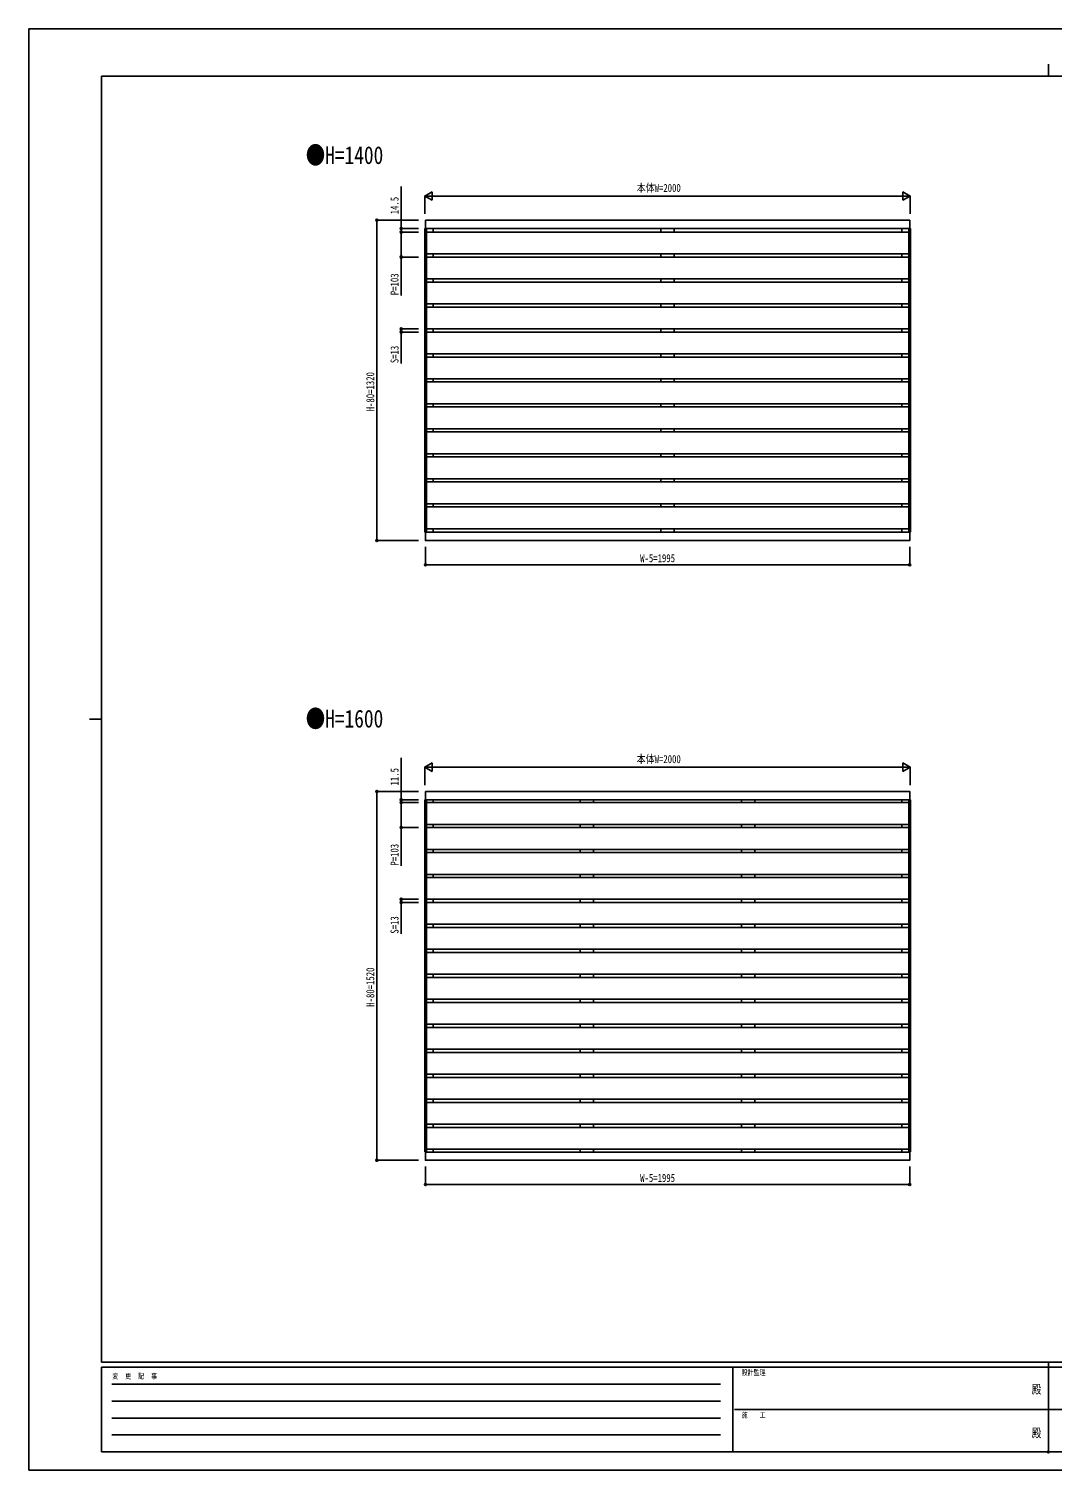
# Model space of a CAD drawing. Units: millimetres, scale not verified. Extents: x -4205 to 4205, y -2970 to 2970.
# Drawn here: x -4205 to 11, y -2970 to 2970 of the extents above; entities that cross this region are included whole.
import ezdxf
from ezdxf.enums import TextEntityAlignment as Align

# ---------------------------------------------------------------- set-up
doc = ezdxf.new("R2010")
doc.units = ezdxf.units.MM
doc.header["$LTSCALE"] = 16
doc.header["$PDMODE"] = 32
doc.header["$PDSIZE"] = 8
for name, color, linetype in [('0-1_USER1', 3, 'Continuous'), ('0-2_YKK_A1', 4, 'Continuous'), ('0-3_YKK_D', 6, 'Continuous'), ('0-4_YKK_ZWAK', 7, 'Continuous')]:
    doc.layers.add(name, color=color, linetype=linetype)
doc.styles.add('ＭＳ ゴシック', font='')
doc.styles.get('ＭＳ ゴシック').set_extended_font_data('MS Gothic')

msp = doc.modelspace()

# ---------------------------------------------------------------- linework, layer by layer
at = {"layer": '0-2_YKK_A1'}
for p, q in [((-2574.15, 2146.54), (-2567.15, 2146.54)), ((-2574.15, 2146.54), (-2574.15, 895.54)), ((-2572.15, 2146.54), (-2572.15, 895.54)), ((-2569.15, 2147.04), (-2569.15, 2146.54)), ((-2539.15, 2132.54), (-2539.15, 2147.04)), ((-1601.15, 2132.54), (-1601.15, 2147.04)), ((-1546.15, 2132.54), (-1546.15, 2147.04)), ((-608.15, 2132.54), (-608.15, 2147.04)), ((-573.15, 2146.54), (-580.15, 2146.54)), ((-578.15, 2147.04), (-578.15, 2146.54)), ((-575.15, 2146.54), (-575.15, 895.54)), ((-573.15, 2146.54), (-573.15, 895.54)), ((-580.15, 2132.54), (-2567.15, 2132.54)), ((-580.15, 2042.54), (-2567.15, 2042.54)), ((-580.15, 2029.54), (-2567.15, 2029.54)), ((-2539.15, 2029.54), (-2539.15, 2042.54)), ((-1601.15, 2029.54), (-1601.15, 2042.54)), ((-1546.15, 2029.54), (-1546.15, 2042.54)), ((-608.15, 2029.54), (-608.15, 2042.54)), ((-580.15, 1939.54), (-2567.15, 1939.54)), ((-580.15, 1926.54), (-2567.15, 1926.54)), ((-2539.15, 1926.54), (-2539.15, 1939.54)), ((-1601.15, 1926.54), (-1601.15, 1939.54)), ((-1546.15, 1926.54), (-1546.15, 1939.54)), ((-608.15, 1926.54), (-608.15, 1939.54)), ((-580.15, 1836.54), (-2567.15, 1836.54)), ((-580.15, 1823.54), (-2567.15, 1823.54)), ((-2539.15, 1823.54), (-2539.15, 1836.54)), ((-1601.15, 1823.54), (-1601.15, 1836.54)), ((-1546.15, 1823.54), (-1546.15, 1836.54)), ((-608.15, 1823.54), (-608.15, 1836.54)), ((-580.15, 1733.54), (-2567.15, 1733.54)), ((-2539.15, 1720.54), (-2539.15, 1733.54)), ((-1601.15, 1720.54), (-1601.15, 1733.54)), ((-1546.15, 1720.54), (-1546.15, 1733.54)), ((-608.15, 1720.54), (-608.15, 1733.54)), ((-580.15, 1720.54), (-2567.15, 1720.54)), ((-580.15, 1630.54), (-2567.15, 1630.54)), ((-580.15, 1617.54), (-2567.15, 1617.54)), ((-2539.15, 1617.54), (-2539.15, 1630.54)), ((-1601.15, 1617.54), (-1601.15, 1630.54)), ((-1546.15, 1617.54), (-1546.15, 1630.54)), ((-608.15, 1617.54), (-608.15, 1630.54)), ((-580.15, 1527.54), (-2567.15, 1527.54)), ((-580.15, 1514.54), (-2567.15, 1514.54)), ((-2539.15, 1514.54), (-2539.15, 1527.54)), ((-1601.15, 1514.54), (-1601.15, 1527.54)), ((-1546.15, 1514.54), (-1546.15, 1527.54)), ((-608.15, 1514.54), (-608.15, 1527.54)), ((-580.15, 1424.54), (-2567.15, 1424.54)), ((-580.15, 1411.54), (-2567.15, 1411.54)), ((-2539.15, 1411.54), (-2539.15, 1424.54)), ((-1601.15, 1411.54), (-1601.15, 1424.54)), ((-1546.15, 1411.54), (-1546.15, 1424.54)), ((-608.15, 1411.54), (-608.15, 1424.54)), ((-580.15, 1321.54), (-2567.15, 1321.54)), ((-580.15, 1308.54), (-2567.15, 1308.54)), ((-2539.15, 1308.54), (-2539.15, 1321.54)), ((-1601.15, 1308.54), (-1601.15, 1321.54)), ((-1546.15, 1308.54), (-1546.15, 1321.54)), ((-608.15, 1308.54), (-608.15, 1321.54)), ((-580.15, 1218.54), (-2567.15, 1218.54)), ((-580.15, 1205.54), (-2567.15, 1205.54)), ((-2539.15, 1205.54), (-2539.15, 1218.54)), ((-1601.15, 1205.54), (-1601.15, 1218.54)), ((-1546.15, 1205.54), (-1546.15, 1218.54)), ((-608.15, 1205.54), (-608.15, 1218.54)), ((-580.15, 1115.54), (-2567.15, 1115.54)), ((-580.15, 1102.54), (-2567.15, 1102.54)), ((-2539.15, 1102.54), (-2539.15, 1115.54)), ((-1601.15, 1102.54), (-1601.15, 1115.54)), ((-1546.15, 1102.54), (-1546.15, 1115.54)), ((-608.15, 1102.54), (-608.15, 1115.54)), ((-580.15, 1012.54), (-2567.15, 1012.54)), ((-2539.15, 999.54), (-2539.15, 1012.54)), ((-1601.15, 999.54), (-1601.15, 1012.54)), ((-1546.15, 999.54), (-1546.15, 1012.54)), ((-608.15, 999.54), (-608.15, 1012.54)), ((-580.15, 999.54), (-2567.15, 999.54)), ((-2569.15, 895.54), (-2569.15, 895.04)), ((-580.15, 909.54), (-2567.15, 909.54)), ((-2539.15, 895.04), (-2539.15, 909.54)), ((-1601.15, 895.04), (-1601.15, 909.54)), ((-1546.15, 895.04), (-1546.15, 909.54)), ((-608.15, 895.04), (-608.15, 909.54)), ((-578.15, 895.54), (-578.15, 895.04)), ((-2574.15, -207.47), (-2567.15, -207.47)), ((-2574.15, -207.47), (-2574.15, -1658.47)), ((-2572.15, -207.47), (-2572.15, -1658.47)), ((-2569.15, -206.97), (-2569.15, -207.47)), ((-2569.15, -206.97), (-2569.15, -207.47)), ((-580.15, -218.47), (-2567.15, -218.47)), ((-2539.15, -218.47), (-2539.15, -206.97)), ((-1933.65, -218.47), (-1933.65, -206.97)), ((-1878.65, -218.47), (-1878.65, -206.97)), ((-1268.65, -218.47), (-1268.65, -206.97)), ((-1213.65, -218.47), (-1213.65, -206.97)), ((-608.15, -218.47), (-608.15, -206.97)), ((-573.15, -207.47), (-580.15, -207.47)), ((-578.15, -206.97), (-578.15, -207.47)), ((-578.15, -206.97), (-578.15, -207.47)), ((-575.15, -207.47), (-575.15, -1658.47)), ((-573.15, -207.47), (-573.15, -1658.47)), ((-580.15, -308.47), (-2567.15, -308.47)), ((-580.15, -321.47), (-2567.15, -321.47)), ((-2539.15, -321.47), (-2539.15, -308.47)), ((-1933.65, -321.47), (-1933.65, -308.47)), ((-1878.65, -321.47), (-1878.65, -308.47)), ((-1268.65, -321.47), (-1268.65, -308.47)), ((-1213.65, -321.47), (-1213.65, -308.47)), ((-608.15, -321.47), (-608.15, -308.47)), ((-580.15, -411.47), (-2567.15, -411.47)), ((-2539.15, -424.47), (-2539.15, -411.47)), ((-1933.65, -424.47), (-1933.65, -411.47)), ((-1878.65, -424.47), (-1878.65, -411.47)), ((-1268.65, -424.47), (-1268.65, -411.47)), ((-1213.65, -424.47), (-1213.65, -411.47)), ((-608.15, -424.47), (-608.15, -411.47)), ((-580.15, -424.47), (-2567.15, -424.47)), ((-580.15, -514.47), (-2567.15, -514.47)), ((-580.15, -527.47), (-2567.15, -527.47)), ((-2539.15, -527.47), (-2539.15, -514.47)), ((-1933.65, -527.47), (-1933.65, -514.47)), ((-1878.65, -527.47), (-1878.65, -514.47)), ((-1268.65, -527.47), (-1268.65, -514.47)), ((-1213.65, -527.47), (-1213.65, -514.47)), ((-608.15, -527.47), (-608.15, -514.47)), ((-580.15, -617.47), (-2567.15, -617.47)), ((-580.15, -630.47), (-2567.15, -630.47)), ((-2539.15, -630.47), (-2539.15, -617.47)), ((-1933.65, -630.47), (-1933.65, -617.47)), ((-1878.65, -630.47), (-1878.65, -617.47)), ((-1268.65, -630.47), (-1268.65, -617.47)), ((-1213.65, -630.47), (-1213.65, -617.47)), ((-608.15, -630.47), (-608.15, -617.47)), ((-580.15, -720.47), (-2567.15, -720.47)), ((-580.15, -733.47), (-2567.15, -733.47)), ((-2539.15, -733.47), (-2539.15, -720.47)), ((-1933.65, -733.47), (-1933.65, -720.47)), ((-1878.65, -733.47), (-1878.65, -720.47)), ((-1268.65, -733.47), (-1268.65, -720.47)), ((-1213.65, -733.47), (-1213.65, -720.47)), ((-608.15, -733.47), (-608.15, -720.47)), ((-580.15, -823.47), (-2567.15, -823.47)), ((-2539.15, -836.47), (-2539.15, -823.47)), ((-1933.65, -836.47), (-1933.65, -823.47)), ((-1878.65, -836.47), (-1878.65, -823.47)), ((-1268.65, -836.47), (-1268.65, -823.47)), ((-1213.65, -836.47), (-1213.65, -823.47)), ((-608.15, -836.47), (-608.15, -823.47)), ((-580.15, -836.47), (-2567.15, -836.47)), ((-580.15, -926.47), (-2567.15, -926.47)), ((-580.15, -939.47), (-2567.15, -939.47)), ((-2539.15, -939.47), (-2539.15, -926.47)), ((-1933.65, -939.47), (-1933.65, -926.47)), ((-1878.65, -939.47), (-1878.65, -926.47)), ((-1268.65, -939.47), (-1268.65, -926.47)), ((-1213.65, -939.47), (-1213.65, -926.47)), ((-608.15, -939.47), (-608.15, -926.47)), ((-580.15, -1029.47), (-2567.15, -1029.47)), ((-580.15, -1042.47), (-2567.15, -1042.47)), ((-2539.15, -1042.47), (-2539.15, -1029.47)), ((-1933.65, -1042.47), (-1933.65, -1029.47)), ((-1878.65, -1042.47), (-1878.65, -1029.47)), ((-1268.65, -1042.47), (-1268.65, -1029.47)), ((-1213.65, -1042.47), (-1213.65, -1029.47)), ((-608.15, -1042.47), (-608.15, -1029.47)), ((-580.15, -1132.47), (-2567.15, -1132.47)), ((-580.15, -1145.47), (-2567.15, -1145.47)), ((-2539.15, -1145.47), (-2539.15, -1132.47)), ((-1933.65, -1145.47), (-1933.65, -1132.47)), ((-1878.65, -1145.47), (-1878.65, -1132.47)), ((-1268.65, -1145.47), (-1268.65, -1132.47)), ((-1213.65, -1145.47), (-1213.65, -1132.47)), ((-608.15, -1145.47), (-608.15, -1132.47)), ((-580.15, -1235.47), (-2567.15, -1235.47)), ((-2539.15, -1248.47), (-2539.15, -1235.47)), ((-1933.65, -1248.47), (-1933.65, -1235.47)), ((-1878.65, -1248.47), (-1878.65, -1235.47)), ((-1268.65, -1248.47), (-1268.65, -1235.47)), ((-1213.65, -1248.47), (-1213.65, -1235.47)), ((-608.15, -1248.47), (-608.15, -1235.47)), ((-580.15, -1248.47), (-2567.15, -1248.47)), ((-580.15, -1338.47), (-2567.15, -1338.47)), ((-580.15, -1351.47), (-2567.15, -1351.47)), ((-2539.15, -1351.47), (-2539.15, -1338.47)), ((-1933.65, -1351.47), (-1933.65, -1338.47)), ((-1878.65, -1351.47), (-1878.65, -1338.47)), ((-1268.65, -1351.47), (-1268.65, -1338.47)), ((-1213.65, -1351.47), (-1213.65, -1338.47)), ((-608.15, -1351.47), (-608.15, -1338.47)), ((-580.15, -1441.47), (-2567.15, -1441.47)), ((-580.15, -1454.47), (-2567.15, -1454.47)), ((-2539.15, -1454.47), (-2539.15, -1441.47)), ((-1933.65, -1454.47), (-1933.65, -1441.47)), ((-1878.65, -1454.47), (-1878.65, -1441.47)), ((-1268.65, -1454.47), (-1268.65, -1441.47)), ((-1213.65, -1454.47), (-1213.65, -1441.47)), ((-608.15, -1454.47), (-608.15, -1441.47)), ((-580.15, -1544.47), (-2567.15, -1544.47)), ((-580.15, -1557.47), (-2567.15, -1557.47)), ((-2539.15, -1557.47), (-2539.15, -1544.47)), ((-1933.65, -1557.47), (-1933.65, -1544.47)), ((-1878.65, -1557.47), (-1878.65, -1544.47)), ((-1268.65, -1557.47), (-1268.65, -1544.47)), ((-1213.65, -1557.47), (-1213.65, -1544.47)), ((-608.15, -1557.47), (-608.15, -1544.47)), ((-2569.15, -1658.47), (-2569.15, -1658.97)), ((-580.15, -1647.47), (-2567.15, -1647.47)), ((-2539.15, -1658.97), (-2539.15, -1647.47)), ((-1933.65, -1658.97), (-1933.65, -1647.47)), ((-1878.65, -1658.97), (-1878.65, -1647.47)), ((-1268.65, -1658.97), (-1268.65, -1647.47)), ((-1213.65, -1658.97), (-1213.65, -1647.47)), ((-608.15, -1658.97), (-608.15, -1647.47)), ((-578.15, -1658.47), (-578.15, -1658.97))]:
    msp.add_line(p, q, dxfattribs=at)
for points in [[(-2567.15, 2146.54), (-2567.15, 895.54), (-2574.15, 895.54)], [(-580.15, 2146.54), (-580.15, 895.54), (-573.15, 895.54)], [(-2567.15, -207.47), (-2567.15, -1658.47), (-2574.15, -1658.47)], [(-580.15, -207.47), (-580.15, -1658.47), (-573.15, -1658.47)]]:
    msp.add_lwpolyline(points, dxfattribs=at)
for points in [[(-2571.15, 2181.04), (-576.15, 2181.04), (-576.15, 2147.04), (-2571.15, 2147.04)], [(-2571.15, 895.04), (-576.15, 895.04), (-576.15, 861.04), (-2571.15, 861.04)], [(-2571.15, -172.97), (-576.15, -172.97), (-576.15, -206.97), (-2571.15, -206.97)], [(-2571.15, -1658.97), (-576.15, -1658.97), (-576.15, -1692.97), (-2571.15, -1692.97)]]:
    msp.add_lwpolyline(points, close=True, dxfattribs=at)
at = {"layer": '0-3_YKK_D'}
for p, q in [((-2573.65, 2281.04), (-2543.34, 2298.54)), ((-2573.65, 2207.04), (-2573.65, 2282.04)), ((-2573.65, 2281.04), (-2543.34, 2263.54)), ((-2573.65, 2281.04), (-2513.03, 2281.04)), ((-2543.34, 2263.54), (-2543.34, 2298.54)), ((-608.65, 2281.04), (-2538.65, 2281.04)), ((-573.65, 2281.04), (-634.27, 2281.04)), ((-573.65, 2281.04), (-603.96, 2298.54)), ((-603.96, 2298.54), (-603.96, 2263.54)), ((-573.65, 2281.04), (-603.96, 2263.54)), ((-573.65, 2207.04), (-573.65, 2282.04)), ((-2600.15, 2181.04), (-2772.15, 2181.04)), ((-2771.15, 2181.04), (-2771.15, 861.04)), ((-2600.15, 2147.04), (-2672.15, 2147.04)), ((-2600.15, 2132.54), (-2672.15, 2132.54)), ((-2600.15, 2132.54), (-2672.15, 2132.54)), ((-2600.15, 2029.54), (-2672.15, 2029.54)), ((-2600.15, 1733.54), (-2672.15, 1733.54)), ((-2600.15, 1720.54), (-2672.15, 1720.54)), ((-2600.15, 861.04), (-2772.15, 861.04)), ((-2571.15, 835.04), (-2571.15, 760.04)), ((-576.15, 835.04), (-576.15, 760.04)), ((-2571.15, 761.04), (-576.15, 761.04)), ((-2573.65, -72.97), (-2543.34, -55.47)), ((-2543.34, -90.47), (-2543.34, -55.47)), ((-573.65, -72.97), (-603.96, -55.47)), ((-603.96, -55.47), (-603.96, -90.47)), ((-2573.65, -146.97), (-2573.65, -71.97)), ((-2573.65, -72.97), (-2543.34, -90.47)), ((-2573.65, -72.97), (-2513.03, -72.97)), ((-608.65, -72.97), (-2538.65, -72.97)), ((-573.65, -72.97), (-634.27, -72.97)), ((-573.65, -72.97), (-603.96, -90.47)), ((-573.65, -146.97), (-573.65, -71.97)), ((-2600.15, -172.97), (-2772.15, -172.97)), ((-2771.15, -172.97), (-2771.15, -1692.97)), ((-2600.15, -206.97), (-2672.15, -206.97)), ((-2600.15, -218.47), (-2672.15, -218.47)), ((-2600.15, -218.47), (-2672.15, -218.47)), ((-2600.15, -321.47), (-2672.15, -321.47)), ((-2600.15, -617.47), (-2672.15, -617.47)), ((-2600.15, -630.47), (-2672.15, -630.47)), ((-2600.15, -1692.97), (-2772.15, -1692.97)), ((-2571.15, -1718.97), (-2571.15, -1793.97)), ((-576.15, -1718.97), (-576.15, -1793.97)), ((-2571.15, -1792.97), (-576.15, -1792.97))]:
    msp.add_line(p, q, dxfattribs=at)
for points in [[(-2671.15, 2132.54), (-2671.15, 2147.04), (-2671.15, 2319.55)], [(-2671.15, 2132.54), (-2671.15, 2029.54), (-2671.15, 1871.34)], [(-2671.15, 1733.54), (-2671.15, 1720.54), (-2671.15, 1591.14)], [(-2671.15, -218.47), (-2671.15, -206.97), (-2671.15, -34.47)], [(-2671.15, -218.47), (-2671.15, -321.47), (-2671.15, -479.67)], [(-2671.15, -617.47), (-2671.15, -630.47), (-2671.15, -759.87)]]:
    msp.add_lwpolyline(points, dxfattribs=at)
for centre in [(-2771.15, 2181.04), (-2671.15, 2147.04), (-2671.15, 2132.54), (-2671.15, 2132.54), (-2671.15, 2029.54), (-2671.15, 1733.54), (-2671.15, 1720.54), (-2771.15, 861.04), (-2571.15, 761.04), (-576.15, 761.04), (-2771.15, -172.97), (-2671.15, -206.97), (-2671.15, -218.47), (-2671.15, -218.47), (-2671.15, -321.47), (-2671.15, -617.47), (-2671.15, -630.47), (-2771.15, -1692.97), (-2571.15, -1792.97), (-576.15, -1792.97)]:
    msp.add_circle(centre, 4.25, dxfattribs=at)
at = {"layer": '0-4_YKK_ZWAK'}
for p, q in [((-4.98, 2825), (-4.98, 2775)), ((3895.02, 2775), (-3904.98, 2775)), ((-3904.98, -2525), (-3904.98, 2775)), ((-3954.98, 125), (-3904.98, 125)), ((3895.02, -2525), (-3904.98, -2525)), ((-1304.98, -2545), (-3904.98, -2545)), ((-3904.98, -2895), (-3904.98, -2545)), ((-1304.98, -2545), (-1304.98, -2895)), ((-4.98, -2545), (-1304.98, -2545)), ((-4.98, -2525), (-4.98, -2895)), ((1295.02, -2545), (-4.98, -2545)), ((-3862.48, -2615), (-1354.98, -2615)), ((-3862.48, -2685), (-1354.98, -2685)), ((-1297.48, -2720), (-4.98, -2720)), ((-4.98, -2720), (1295.02, -2720)), ((-3862.48, -2755), (-1354.98, -2755)), ((-3862.48, -2825), (-1354.98, -2825)), ((-3904.98, -2895), (-1304.98, -2895)), ((-1304.98, -2895), (-4.98, -2895)), ((-4.98, -2895), (1295.02, -2895))]:
    msp.add_line(p, q, dxfattribs=at)
msp.add_lwpolyline([(-4205, -2970), (4205, -2970), (4205, 2970), (-4205, 2970)], close=True, dxfattribs=at)
msp.add_point((-4.98, -2895), dxfattribs=at)

# ---------------------------------------------------------------- texts
at = {"layer": '0-1_USER1', "style": 'ＭＳ ゴシック', "width": 0.8}
for s, p in [('●H=1400', (-3064.14, 2390.88)), ('●H=1600', (-3064.14, 68.51))]:
    msp.add_text(s, height=73.31, dxfattribs=at).set_placement(p, align=Align.BOTTOM_LEFT)
at = {"layer": '0-3_YKK_D', "style": 'ＭＳ ゴシック', "width": 0.8}
for s, p in [('本体W=2000', (-1700.85, 2288.04)), ('W-5=1995', (-1686.45, 762.04)), ('本体W=2000', (-1700.85, -65.97)), ('W-5=1995', (-1686.45, -1791.97))]:
    msp.add_text(s, height=32.99, dxfattribs=at).set_placement(p, align=Align.BOTTOM_LEFT)
for s, p in [('14.5', (-2672.15, 2205.75)), ('P=103', (-2672.15, 1872.34)), ('S=13', (-2672.15, 1592.14)), ('H-80=1320', (-2772.15, 1393.84)), ('11.5', (-2672.15, -148.27)), ('P=103', (-2672.15, -478.67)), ('S=13', (-2672.15, -758.87)), ('H-80=1520', (-2772.15, -1060.17))]:
    msp.add_text(s, height=32.99, rotation=90, dxfattribs=at).set_placement(p, align=Align.BOTTOM_LEFT)
at = {"layer": '0-4_YKK_ZWAK', "style": 'ＭＳ ゴシック', "width": 0.8}
for s, height, p in [('設計監理', 21.99, (-1268.31, -2585)), ('変  更  記  事', 21.99, (-3861.31, -2600)), ('殿', 36.66, (-73.67, -2665.83)), ('施\u3000\u3000工', 21.99, (-1268.31, -2760)), ('殿', 36.66, (-73.67, -2845.83))]:
    msp.add_text(s, height=height, dxfattribs=at).set_placement(p, align=Align.BOTTOM_LEFT)

doc.saveas('drawing.dxf')
